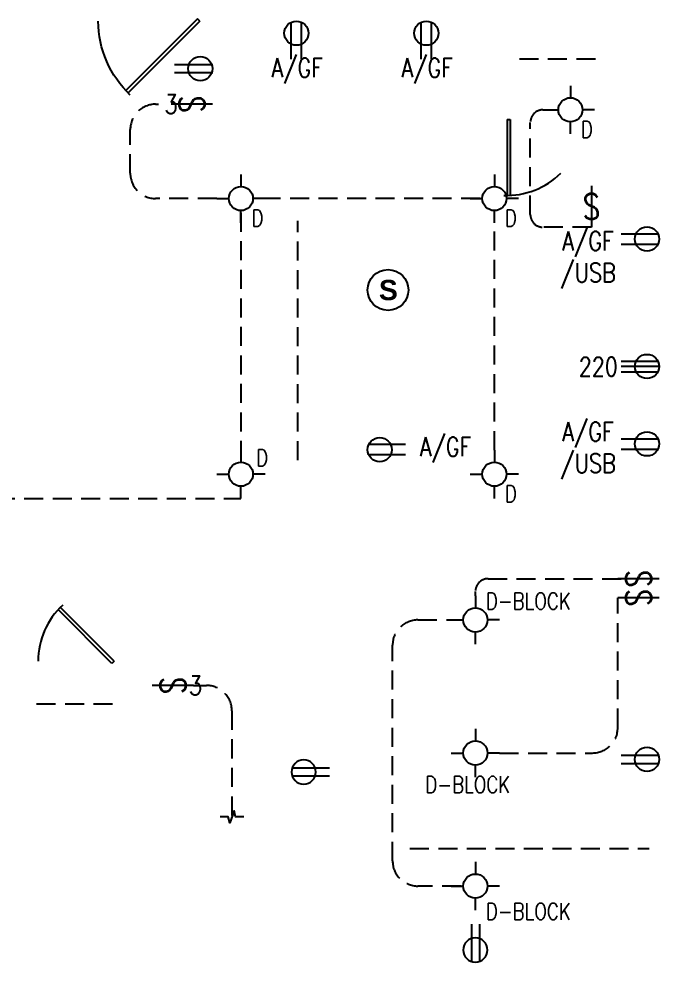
# Model space of a CAD drawing. Header units: inches. Extents: x 1062 to 6528, y -11616 to 5280.
# Drawn here: x 1928.7 to 2130.8, y -11294.9 to -10997.2 of the extents above; entities that cross this region are included whole.
import ezdxf
from ezdxf.enums import TextEntityAlignment as Align

# ---------------------------------------------------------------- set-up
doc = ezdxf.new("R2010")
doc.units = ezdxf.units.IN
doc.header["$LTSCALE"] = 24
doc.header["$MEASUREMENT"] = 0
for name, pattern in [('DASH', [0.1236, 0.0618, -0.0618]), ('DASHED', [0.75, 0.5, -0.25]), ('HIDDEN', [0.375, 0.25, -0.125])]:
    doc.linetypes.add(name, pattern=pattern)
doc.layers.get('0').update_dxf_attribs({"color": 6, "linetype": 'CONTINUOUS'})
doc.layers.get('Defpoints').update_dxf_attribs({"color": 3, "linetype": 'HIDDEN'})
for name, color, linetype in [('A-DOOR', 4, 'CONTINUOUS'), ('AN', 6, 'CONTINUOUS'), ('ELEC', 1, 'CONTINUOUS'), ('TEMP', 5, 'CONTINUOUS')]:
    doc.layers.add(name, color=color, linetype=linetype)
doc.layers.add('cam_ELEC', color=7, linetype='CONTINUOUS', lineweight=35)
doc.layers.get('AN').off()
doc.layers.get('TEMP').off()
doc.styles.add('SIMPLEX', font='simplex.shx', dxfattribs={"width": 0.8})
doc.styles.add('ssp_MED', font='arialbd.ttf')

# ---------------------------------------------------------------- blocks, each defined once
blk = doc.blocks.new('*U226')
at = {"layer": 'ELEC', "color": 0}
for p, q in [((0, 7.62), (0, 3.81)), ((-7.62, 0), (-3.81, 0)), ((7.62, 0), (3.81, 0)), ((0, -7.62), (0, -3.81))]:
    blk.add_line(p, q, dxfattribs=at)
blk.add_circle((0, 0), 3.81, dxfattribs=at)
at = {"layer": 'ELEC', "color": 0, "insert": (4.79, 7.81), "char_height": 5.25, "width": 2.8525, "attachment_point": 1, "style": 'SIMPLEX'}
blk.add_mtext('D', dxfattribs=at)
blk = doc.blocks.new('*U581')
at = {"layer": 'ELEC', "color": 0}
for p, q in [((0, 7.62), (0, 3.81)), ((-7.62, 0), (-3.81, 0)), ((7.62, 0), (3.81, 0)), ((0, -7.62), (0, -3.81))]:
    blk.add_line(p, q, dxfattribs=at)
blk.add_circle((0, 0), 3.81, dxfattribs=at)
at = {"layer": 'ELEC', "color": 0, "insert": (3.32, -3.55), "char_height": 5.25, "width": 2.8525, "attachment_point": 1, "style": 'SIMPLEX'}
blk.add_mtext('D', dxfattribs=at)
blk = doc.blocks.new('*U215')
at = {"layer": 'ELEC', "color": 0}
for p, q in [((0, 7.62), (0, 3.81)), ((-7.62, 0), (-3.81, 0)), ((7.62, 0), (3.81, 0)), ((0, -7.62), (0, -3.81))]:
    blk.add_line(p, q, dxfattribs=at)
blk.add_circle((0, 0), 3.81, dxfattribs=at)
at = {"layer": 'ELEC', "color": 0, "insert": (3.32, 8.57), "char_height": 5.25, "width": 28.4525, "attachment_point": 1, "style": 'SIMPLEX'}
blk.add_mtext('D-BLOCK', dxfattribs=at)
blk = doc.blocks.new('*U216')
at = {"layer": 'ELEC', "color": 0}
for p, q in [((0, 7.62), (0, 3.81)), ((-7.62, 0), (-3.81, 0)), ((7.62, 0), (3.81, 0)), ((0, -7.62), (0, -3.81))]:
    blk.add_line(p, q, dxfattribs=at)
blk.add_circle((0, 0), 3.81, dxfattribs=at)
at = {"layer": 'ELEC', "color": 0, "insert": (3.32, -5.35), "char_height": 5.25, "width": 28.4525, "attachment_point": 1, "style": 'SIMPLEX'}
blk.add_mtext('D-BLOCK', dxfattribs=at)
blk = doc.blocks.new('*U671')
at = {"layer": 'ELEC', "color": 0}
for p, q in [((-1.63, 12), (-1.63, 0.37)), ((1.66, 12), (1.66, 0.37))]:
    blk.add_line(p, q, dxfattribs=at)
blk.add_circle((0.02, 3.82), 3.82, dxfattribs=at)
at = {"layer": 'ELEC', "color": 0, "insert": (-0.24, 15.73), "char_height": 6, "width": 15.2712, "attachment_point": 5, "rotation": 180, "style": 'SIMPLEX'}
blk.add_mtext('A/GF', dxfattribs=at)
blk = doc.blocks.new('*U666')
at = {"layer": 'ELEC', "color": 0}
for p, q in [((-1.63, 12), (-1.63, 0.37)), ((0.02, 0), (0.02, 12)), ((1.66, 12), (1.66, 0.37))]:
    blk.add_line(p, q, dxfattribs=at)
blk.add_circle((0.02, 3.82), 3.82, dxfattribs=at)
at = {"layer": 'ELEC', "color": 0, "insert": (2.94, 25.36), "char_height": 6, "width": 15.5439, "attachment_point": 1, "rotation": 270, "style": 'SIMPLEX'}
blk.add_mtext('220', dxfattribs=at)
blk = doc.blocks.new('*U677')
at = {"layer": 'ELEC', "color": 0}
for p, q in [((-1.63, 12), (-1.63, 0.37)), ((1.66, 12), (1.66, 0.37))]:
    blk.add_line(p, q, dxfattribs=at)
blk.add_circle((0.02, 3.82), 3.82, dxfattribs=at)
at = {"layer": 'ELEC', "color": 0, "insert": (0.07, 24.57), "char_height": 6, "width": 15.2712, "attachment_point": 5, "rotation": 90, "style": 'SIMPLEX'}
blk.add_mtext('A/GF', dxfattribs=at)
blk = doc.blocks.new('*U576')
at = {"layer": 'ELEC', "color": 0}
for p, q in [((-1.22, 12), (-1.22, 0.22)), ((1.31, 12), (1.31, 0.22))]:
    blk.add_line(p, q, dxfattribs=at)
blk.add_circle((0.04, 3.82), 3.82, dxfattribs=at)
blk = doc.blocks.new('*U674')
at = {"layer": 'ELEC', "color": 0}
for p, q in [((-1.73, 12), (-1.73, 0.37)), ((1.55, 12), (1.55, 0.37))]:
    blk.add_line(p, q, dxfattribs=at)
blk.add_circle((-0.09, 3.82), 3.82, dxfattribs=at)
at = {"layer": 'ELEC', "color": 0, "insert": (-2.24, 22.46), "char_height": 6, "width": 15.2712, "attachment_point": 5, "rotation": 270, "style": 'SIMPLEX'}
blk.add_mtext('A/GF\\P/USB', dxfattribs=at)
blk = doc.blocks.new('*U194')
at = {"layer": 'cam_ELEC', "color": 0, "linetype": 'ByBlock', "lineweight": -2}
blk.add_line((-6.5, 0), (6.5, 0), dxfattribs=at)
at = {"layer": 'ELEC', "color": 0, "linetype": 'ByBlock', "lineweight": -2, "style": 'SIMPLEX', "width": 0.8, "flags": 8}
blk.add_attdef('#', text='', height=6, dxfattribs=at).set_placement((6.5, 0), align=Align.MIDDLE_CENTER)
blk.add_attdef('S', text='', height=8, rotation=90, dxfattribs=at).set_placement((0, 0), align=Align.MIDDLE_CENTER)
blk = doc.blocks.new('*U193')
at = {"layer": 'ELEC', "color": 0, "linetype": 'ByBlock', "lineweight": -2}
blk.add_line((0, 6.52), (0, -6.52), dxfattribs=at)
at = {"layer": 'ELEC', "color": 0, "linetype": 'ByBlock', "lineweight": -2, "style": 'SIMPLEX', "width": 0.8, "flags": 8}
blk.add_attdef('S', text='', height=8, dxfattribs=at).set_placement((0, 0), align=Align.MIDDLE_CENTER)
blk = doc.blocks.new('*U195')
at = {"layer": 'ELEC', "color": 0, "linetype": 'ByBlock', "lineweight": -2}
blk.add_line((-6.52, 0), (6.52, 0), dxfattribs=at)
at = {"layer": 'ELEC', "color": 0, "linetype": 'ByBlock', "lineweight": -2, "style": 'SIMPLEX', "width": 0.8, "flags": 8}
blk.add_attdef('S', text='', height=8, rotation=90, dxfattribs=at).set_placement((0, 0), align=Align.MIDDLE_CENTER)
blk = doc.blocks.new('*U197')
at = {"layer": 'cam_ELEC', "color": 0, "linetype": 'ByBlock', "lineweight": -2}
blk.add_line((-6.5, 0), (6.5, 0), dxfattribs=at)
at = {"layer": 'ELEC', "color": 0, "linetype": 'ByBlock', "lineweight": -2, "style": 'SIMPLEX', "width": 0.8, "flags": 8}
blk.add_attdef('#', text='', height=6, dxfattribs=at).set_placement((-7.13, 0), align=Align.MIDDLE_CENTER)
blk.add_attdef('S', text='', height=8, rotation=90, dxfattribs=at).set_placement((0, 0), align=Align.MIDDLE_CENTER)
blk = doc.blocks.new('BREAK')
at = {"color": 0}
blk.add_lwpolyline([(3.48, 6.64), (1.05, 2.01), (3.98, -0.57), (-3.98, 0.57), (-1.05, -2.01), (-3.48, -6.64)], dxfattribs=at)
blk = doc.blocks.new('*U227')
at = {"layer": 'ELEC', "color": 0}
for p, q in [((0, 7.62), (0, 3.81)), ((-7.62, 0), (-3.81, 0)), ((7.62, 0), (3.81, 0)), ((0, -7.62), (0, -3.81))]:
    blk.add_line(p, q, dxfattribs=at)
blk.add_circle((0, 0), 3.81, dxfattribs=at)
at = {"layer": 'ELEC', "color": 0, "insert": (-15.79, -7.34), "char_height": 5.25, "width": 28.4525, "attachment_point": 1, "style": 'SIMPLEX'}
blk.add_mtext('D-BLOCK', dxfattribs=at)
blk = doc.blocks.new('2068ANGLE')
at = {"layer": 'A-DOOR', "color": 0}
for p, q in [((-0.71, -0.71), (-17.66, 16.25)), ((0, 0), (-16.97, 16.97)), ((0, 0), (-0.71, -0.71))]:
    blk.add_line(p, q, dxfattribs=at)
blk.add_arc((0, 0), 24, 132.612, 180, dxfattribs=at)
blk = doc.blocks.new('2868ANGLE')
at = {"layer": 'A-DOOR', "color": 0}
for p, q in [((-0.71, -0.71), (-23.32, 21.91)), ((0, 0), (-22.63, 22.63)), ((0, 0), (-0.71, -0.71))]:
    blk.add_line(p, q, dxfattribs=at)
blk.add_arc((0, 0), 32, 133.2092, 180, dxfattribs=at)
blk = doc.blocks.new('*U590')
at = {"layer": 'Defpoints', "color": 7}
blk.add_line((-37.43, 0), (38.12, 0), dxfattribs=at)
blk = doc.blocks.new('*U591')
at = {"layer": 'Defpoints', "color": 7}
blk.add_line((-11.66, 0), (12.34, 0), dxfattribs=at)
blk = doc.blocks.new('*U675')
at = {"layer": 'ELEC', "color": 0}
for p, q in [((-1.73, 12), (-1.73, 0.37)), ((1.55, 12), (1.55, 0.37))]:
    blk.add_line(p, q, dxfattribs=at)
blk.add_circle((-0.09, 3.82), 3.82, dxfattribs=at)
at = {"layer": 'ELEC', "color": 0, "insert": (-6.72, 22.46), "char_height": 6, "width": 15.2712, "attachment_point": 5, "rotation": 270, "style": 'SIMPLEX'}
blk.add_mtext('A/GF\\P/USB', dxfattribs=at)
blk = doc.blocks.new('1ST FLR ELEC')
at = {"layer": 'ELEC', "linetype": 'HIDDEN'}
for p, q in [((271.5, -306), (200.5, -306)), ((196, -310.5), (196, -385.38)), ((276, -385.38), (276, -310.5))]:
    blk.add_line(p, q, dxfattribs=at)
for points in [[(188.38, -306), (169.09, -306, -0.414214), (161.09, -298), (161.09, -284.22, -0.414214), (169.09, -276.22), (169.96, -276.22)], [(306.63, -315.05), (291.34, -315.05, -0.414214), (287.34, -311.05), (287.34, -282, -0.414214), (291.34, -278), (292.38, -278)], [(107, -458), (105.62, -458, -0.414214), (101.62, -454), (101.62, -408.62, -0.414214), (109.62, -400.62), (196, -400.62)], [(270, -431.38), (270, -430, -0.414214), (274, -426), (318, -426)], [(277.62, -481), (306.95, -481, 0.414214), (314.95, -473), (314.92, -432)], [(265.5, -523), (251.86, -523, -0.414214), (243.86, -515), (243.86, -447, -0.414214), (251.86, -439), (265.5, -439)], [(181.04, -459.68), (185.15, -459.68, -0.414214), (193.15, -467.68), (193.15, -501.12)]]:
    blk.add_lwpolyline(points, format="xyb", dxfattribs=at)
at = {"layer": 'ELEC'}
blk.add_circle((242.43, -334.87), 6.43, dxfattribs=at)
at = {"layer": 'AN'}
for name, p in [('*U591', (295.56, -261.93)), ('*U591', (143.18, -465.48)), ('*U590', (286.75, -511.14))]:
    blk.add_blockref(name, p, dxfattribs=at)
at = {"layer": 'AN', "rotation": 90.00000000000001}
blk.add_blockref('*U590', (213.97, -351.14), dxfattribs=at)
at = {"layer": 'ELEC'}
for name, p, rotation in [('*U671', (213.53, -250), 180), ('*U671', (254.55, -250), 180), ('*U576', (187, -265.05), 90.00000000000001), ('*U675', (328, -318.69), 89.99999999999999), ('*U666', (328, -359.02), 89.99999999999999), ('*U674', (328, -383.34), 89.99999999999999), ('*U576', (328, -483.04), 90.00000000000001)]:
    blk.add_blockref(name, p, dxfattribs=dict(at, rotation=rotation))
for name, p in [('*U581', (300, -278)), ('*U581', (196, -306)), ('*U581', (276, -306)), ('*U226', (196, -393)), ('*U581', (276, -393)), ('*U215', (270, -439)), ('*U216', (270, -523))]:
    blk.add_blockref(name, p, dxfattribs=at)
ref = blk.add_blockref('*U194', (180.48, -276.22), dxfattribs=dict(at, xscale=-1.003425543774801, yscale=1.003425543774801, zscale=1.003425543774801))
ref.add_attrib('S', 'S', dxfattribs={"color": 0, "linetype": 'ByBlock', "lineweight": -2, "height": 8.03, "rotation": 90, "style": 'SIMPLEX', "width": 0.8}).set_placement((180.48, -276.22), align=Align.MIDDLE_CENTER)
ref.add_attrib('#', '3', dxfattribs={"color": 0, "linetype": 'ByBlock', "lineweight": -2, "height": 6.02, "style": 'SIMPLEX', "width": 0.8}).set_placement((173.96, -276.22), align=Align.MIDDLE_CENTER)
ref = blk.add_blockref('*U193', (306.63, -308.54), dxfattribs=dict(at, xscale=-1.003425543774801, yscale=1.003425543774801, zscale=1.003425543774801))
ref.add_attrib('S', 'S', dxfattribs={"color": 0, "linetype": 'ByBlock', "lineweight": -2, "height": 8.03, "style": 'SIMPLEX', "width": 0.8}).set_placement((306.63, -308.54), align=Align.MIDDLE_CENTER)
at = {"layer": 'ELEC', "linetype": 'HIDDEN', "rotation": 270}
blk.add_blockref('*U677', (236, -385.27), dxfattribs=at)
at = {"layer": 'ELEC'}
ref = blk.add_blockref('*U195', (321.46, -426), dxfattribs=dict(at, xscale=-1.003425543774801, yscale=1.003425543774801, zscale=1.003425543774801))
ref.add_attrib('S', 'S', dxfattribs={"color": 0, "linetype": 'ByBlock', "lineweight": -2, "height": 8.03, "rotation": 90, "style": 'SIMPLEX', "width": 0.8}).set_placement((321.46, -426), align=Align.MIDDLE_CENTER)
ref = blk.add_blockref('*U195', (321.46, -432), dxfattribs=dict(at, xscale=-1.003425543774801, yscale=1.003425543774801, zscale=1.003425543774801))
ref.add_attrib('S', 'S', dxfattribs={"color": 0, "linetype": 'ByBlock', "lineweight": -2, "height": 8.03, "rotation": 90, "style": 'SIMPLEX', "width": 0.8}).set_placement((321.46, -432), align=Align.MIDDLE_CENTER)
ref = blk.add_blockref('*U197', (174.52, -459.68), dxfattribs=dict(at, xscale=-1.003425543774801, yscale=1.003425543774801, zscale=1.003425543774801))
ref.add_attrib('S', 'S', dxfattribs={"color": 0, "linetype": 'ByBlock', "lineweight": -2, "height": 8.03, "rotation": 90, "style": 'SIMPLEX', "width": 0.8}).set_placement((174.52, -459.68), align=Align.MIDDLE_CENTER)
ref.add_attrib('#', '3', dxfattribs={"color": 0, "linetype": 'ByBlock', "lineweight": -2, "height": 6.02, "style": 'SIMPLEX', "width": 0.8}).set_placement((181.67, -459.68), align=Align.MIDDLE_CENTER)
at = {"layer": 'ELEC', "linetype": 'DASHED'}
blk.add_blockref('*U227', (270, -481), dxfattribs=at)
at = {"layer": 'ELEC', "xscale": -1, "rotation": 270}
blk.add_blockref('*U576', (212, -487.04), dxfattribs=at)
at = {"layer": 'ELEC', "linetype": 'DASH', "ltscale": 25, "xscale": -0.5, "yscale": 0.5, "zscale": 0.5, "rotation": 242.3489899215636}
blk.add_blockref('BREAK', (193.15, -501.12), dxfattribs=at)
at = {"layer": 'ELEC', "xscale": -1}
blk.add_blockref('*U576', (270.04, -547), dxfattribs=at)
at = {"layer": 'TEMP', "xscale": -1, "rotation": 180}
blk.add_blockref('2868ANGLE', (183, -250), dxfattribs=at)
at = {"layer": 'TEMP', "rotation": 134.9999999999891}
blk.add_blockref('2068ANGLE', (280.01, -281.01), dxfattribs=at)
at = {"layer": 'TEMP'}
blk.add_blockref('2068ANGLE', (156, -452), dxfattribs=at)
at = {"layer": 'ELEC', "style": 'ssp_MED'}
blk.add_text('S', height=6.4, dxfattribs=at).set_placement((242.54, -334.87, 223.18), align=Align.MIDDLE_CENTER)

msp = doc.modelspace()

# ---------------------------------------------------------------- block references
at = {"layer": 'ELEC'}
msp.add_blockref('1ST FLR ELEC', (1802.76861, -10747.86878), dxfattribs=at)

doc.saveas('drawing.dxf')
